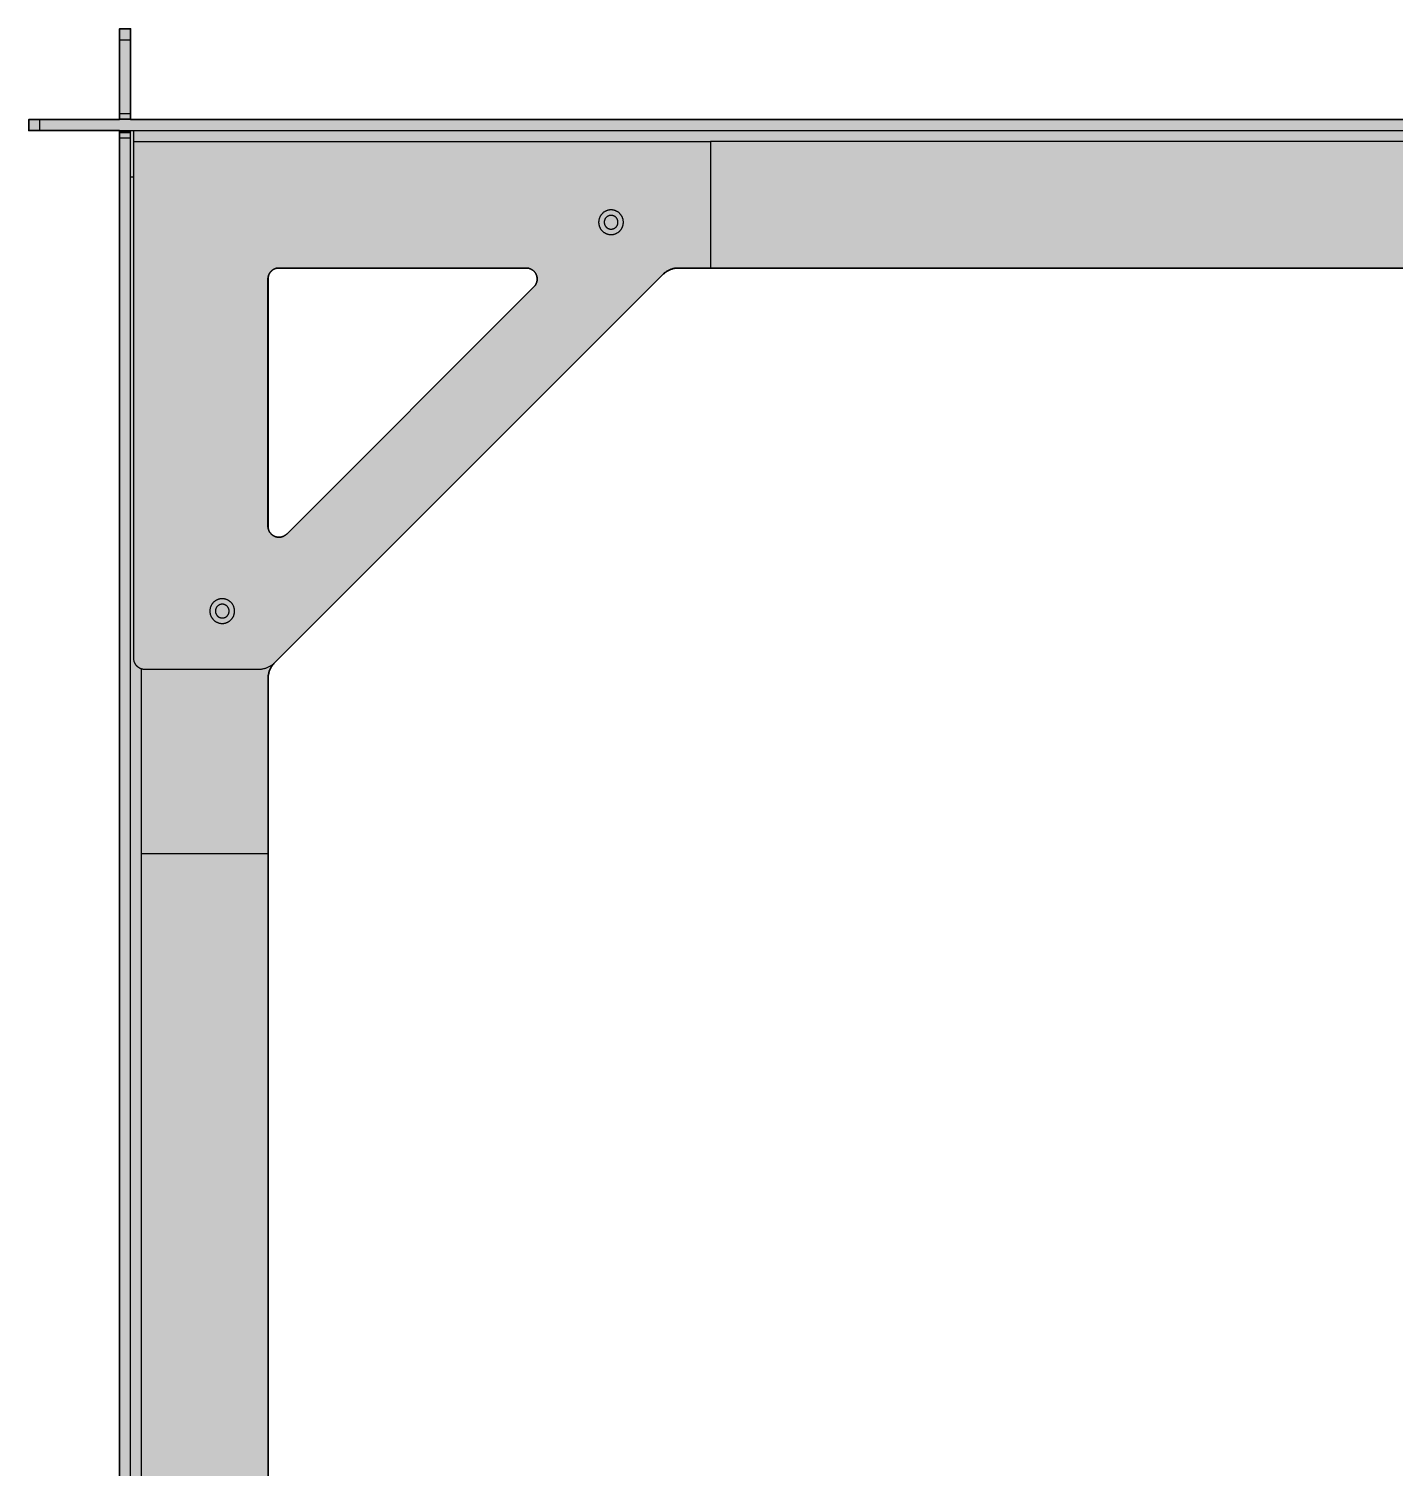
# Model space of a CAD drawing. Header units: millimetres. Extents: x 0 to 4006, y -1554 to 540.
# Drawn here: x 3012 to 3509, y 16 to 540 of the extents above; entities that cross this region are included whole.
import ezdxf

# ---------------------------------------------------------------- set-up
doc = ezdxf.new("R2010")
doc.units = ezdxf.units.MM
doc.layers.add('Blocks', color=7, linetype='Continuous')
doc.layers.add('Blocks$Fill', color=7, linetype='Continuous', true_color=0xffffff)
doc.layers.add('Blocks$Inner', color=7, linetype='Continuous', lineweight=25, true_color=0x007f00)
doc.layers.add('Blocks$Outline', color=7, linetype='Continuous', lineweight=35, true_color=0xff3f3f)

# ---------------------------------------------------------------- blocks, each defined once
blk = doc.blocks.new('Connect bed 90x200 Top')
at = {"layer": 'Blocks$Fill'}
h = blk.add_hatch(color=256, dxfattribs=at)
h.paths.add_polyline_path([(1143.24, -1055.77), (1143.24, -1059.77), (1147.24, -1059.77), (1147.24, -1055.77), (1147.24, -1028.97), (1147.24, -1026.97), (1147.24, -1026.77), (1180.24, -1026.77), (1180.24, -1022.77), (1176.24, -1022.77), (1147.24, -1022.77), (1147.24, -1022.07), (1147.24, 994.53), (1147.24, 996.53), (1147.24, 997.23), (1176.24, 997.23), (1180.24, 997.23), (1180.24, 1001.23), (1176.24, 1001.23), (1147.24, 1001.23), (1147.24, 1003.43), (1147.24, 1030.23), (1147.24, 1034.23), (1143.24, 1034.23), (1143.24, 1030.23), (1143.24, 1003.43), (1143.24, 1001.43), (1143.24, 1001.23), (876.73, 1001.23), (223.27, 1001.23), (223.27, 1001.43), (223.27, 1030.23), (223.27, 1034.23), (219.27, 1034.23), (219.27, 1030.23), (219.27, 1001.43), (219.27, 1001.23), (190.24, 1001.23), (186.24, 1001.23), (186.24, 997.23), (190.24, 997.23), (219.27, 997.23), (219.27, 996.73), (219.27, -1022.07), (219.27, -1022.27), (219.27, -1022.77), (190.24, -1022.77), (186.24, -1022.77), (186.24, -1026.77), (190.24, -1026.77), (219.27, -1026.77), (219.27, -1026.97), (219.27, -1028.97), (219.27, -1055.77), (219.27, -1059.77), (223.27, -1059.77), (223.27, -1055.77), (223.27, -1028.97), (223.27, -1026.97), (223.27, -1026.77), (876.73, -1026.77), (1143.24, -1026.77), (1143.24, -1028.97)], flags=0)
h.paths.add_polyline_path([(999.32, 947.23), (1089.24, 947.23), (1089.38, 947.23), (1089.52, 947.22), (1089.66, 947.21), (1089.8, 947.19), (1089.94, 947.17), (1090.07, 947.14), (1090.21, 947.11), (1090.34, 947.08), (1090.48, 947.04), (1090.61, 946.99), (1090.74, 946.94), (1090.87, 946.89), (1090.99, 946.83), (1091.12, 946.76), (1091.24, 946.7), (1091.36, 946.62), (1091.48, 946.55), (1091.59, 946.47), (1091.7, 946.38), (1091.81, 946.3), (1091.92, 946.2), (1092.02, 946.11), (1092.12, 946.01), (1092.21, 945.91), (1092.31, 945.8), (1092.39, 945.69), (1092.48, 945.58), (1092.56, 945.47), (1092.63, 945.35), (1092.71, 945.23), (1092.77, 945.11), (1092.84, 944.99), (1092.9, 944.86), (1092.95, 944.73), (1093, 944.6), (1093.05, 944.47), (1093.09, 944.33), (1093.12, 944.2), (1093.15, 944.06), (1093.18, 943.93), (1093.2, 943.79), (1093.22, 943.65), (1093.23, 943.51), (1093.24, 943.37), (1093.24, 943.23), (1093.24, 853.32), (1093.24, 853.18), (1093.23, 853.04), (1093.22, 852.9), (1093.2, 852.76), (1093.18, 852.63), (1093.15, 852.49), (1093.12, 852.35), (1093.09, 852.22), (1093.05, 852.09), (1093, 851.96), (1092.95, 851.83), (1092.9, 851.7), (1092.84, 851.57), (1092.78, 851.45), (1092.71, 851.33), (1092.64, 851.21), (1092.57, 851.09), (1092.49, 850.98), (1092.41, 850.87), (1092.32, 850.76), (1092.23, 850.65), (1092.13, 850.55), (1092.04, 850.45), (1091.94, 850.36), (1091.83, 850.27), (1091.72, 850.18), (1091.61, 850.1), (1091.5, 850.02), (1091.39, 849.94), (1091.27, 849.87), (1091.15, 849.8), (1091.02, 849.73), (1090.9, 849.68), (1090.77, 849.62), (1090.64, 849.57), (1090.51, 849.52), (1090.38, 849.48), (1090.25, 849.44), (1090.11, 849.41), (1089.98, 849.38), (1089.84, 849.36), (1089.7, 849.34), (1089.56, 849.33), (1089.43, 849.32), (1089.29, 849.32), (1089.15, 849.32), (1089.01, 849.32), (1088.87, 849.33), (1088.73, 849.35), (1088.6, 849.37), (1088.46, 849.39), (1088.33, 849.42), (1088.19, 849.46), (1088.06, 849.49), (1087.93, 849.54), (1087.8, 849.59), (1087.67, 849.64), (1087.54, 849.69), (1087.42, 849.76), (1087.29, 849.82), (1087.17, 849.89), (1087.06, 849.96), (1086.94, 850.04), (1086.83, 850.12), (1086.72, 850.21), (1086.62, 850.3), (1086.51, 850.39), (1086.41, 850.49), (996.5, 940.4), (996.4, 940.5), (996.31, 940.61), (996.22, 940.71), (996.13, 940.82), (996.05, 940.93), (995.97, 941.05), (995.9, 941.17), (995.83, 941.29), (995.76, 941.41), (995.7, 941.53), (995.65, 941.66), (995.59, 941.79), (995.55, 941.92), (995.5, 942.05), (995.46, 942.18), (995.43, 942.32), (995.4, 942.45), (995.38, 942.59), (995.36, 942.73), (995.34, 942.86), (995.33, 943), (995.33, 943.14), (995.32, 943.28), (995.33, 943.42), (995.34, 943.56), (995.35, 943.69), (995.37, 943.83), (995.39, 943.97), (995.42, 944.1), (995.45, 944.24), (995.49, 944.37), (995.53, 944.5), (995.58, 944.63), (995.63, 944.76), (995.68, 944.89), (995.74, 945.02), (995.81, 945.14), (995.88, 945.26), (995.95, 945.38), (996.02, 945.49), (996.1, 945.61), (996.19, 945.72), (996.28, 945.82), (996.37, 945.93), (996.46, 946.03), (996.56, 946.13), (996.66, 946.22), (996.77, 946.31), (996.88, 946.4), (996.99, 946.48), (997.1, 946.56), (997.22, 946.63), (997.34, 946.7), (997.46, 946.77), (997.58, 946.83), (997.71, 946.89), (997.84, 946.95), (997.97, 946.99), (998.1, 947.04), (998.23, 947.08), (998.36, 947.12), (998.5, 947.15), (998.63, 947.17), (998.77, 947.19), (998.91, 947.21), (999.05, 947.22), (999.19, 947.23)], flags=0)
h.paths.add_polyline_path([(273.24, 943.37), (273.25, 943.51), (273.26, 943.64), (273.28, 943.78), (273.3, 943.91), (273.32, 944.05), (273.35, 944.18), (273.39, 944.31), (273.43, 944.44), (273.47, 944.57), (273.52, 944.7), (273.57, 944.83), (273.63, 944.95), (273.69, 945.07), (273.75, 945.19), (273.82, 945.31), (273.9, 945.43), (273.97, 945.54), (274.05, 945.65), (274.14, 945.76), (274.23, 945.86), (274.32, 945.96), (274.41, 946.06), (274.51, 946.16), (274.61, 946.25), (274.72, 946.34), (274.82, 946.42), (274.93, 946.5), (275.05, 946.58), (275.16, 946.65), (275.28, 946.72), (275.4, 946.78), (275.52, 946.84), (275.65, 946.9), (275.77, 946.95), (275.9, 947), (276.03, 947.04), (276.16, 947.08), (276.29, 947.12), (276.43, 947.15), (276.56, 947.17), (276.7, 947.19), (276.83, 947.21), (276.97, 947.22), (277.1, 947.23), (277.24, 947.23), (367.16, 947.23), (367.3, 947.23), (367.43, 947.22), (367.57, 947.21), (367.71, 947.19), (367.85, 947.17), (367.98, 947.15), (368.12, 947.12), (368.25, 947.08), (368.39, 947.04), (368.52, 946.99), (368.65, 946.95), (368.77, 946.89), (368.9, 946.83), (369.02, 946.77), (369.14, 946.7), (369.26, 946.63), (369.38, 946.56), (369.49, 946.48), (369.61, 946.4), (369.71, 946.31), (369.82, 946.22), (369.92, 946.13), (370.02, 946.03), (370.11, 945.93), (370.21, 945.82), (370.29, 945.72), (370.38, 945.61), (370.46, 945.49), (370.53, 945.38), (370.61, 945.26), (370.67, 945.14), (370.74, 945.02), (370.8, 944.89), (370.85, 944.76), (370.9, 944.63), (370.95, 944.5), (370.99, 944.37), (371.03, 944.24), (371.06, 944.1), (371.09, 943.97), (371.11, 943.83), (371.13, 943.69), (371.14, 943.56), (371.15, 943.42), (371.16, 943.28), (371.16, 943.14), (371.15, 943), (371.14, 942.86), (371.13, 942.73), (371.11, 942.59), (371.08, 942.45), (371.05, 942.32), (371.02, 942.18), (370.98, 942.05), (370.94, 941.92), (370.89, 941.79), (370.84, 941.66), (370.78, 941.53), (370.72, 941.41), (370.65, 941.29), (370.58, 941.17), (370.51, 941.05), (370.43, 940.93), (370.35, 940.82), (370.26, 940.71), (370.18, 940.61), (370.08, 940.5), (369.99, 940.4), (280.07, 850.49), (279.97, 850.39), (279.87, 850.3), (279.76, 850.21), (279.65, 850.12), (279.54, 850.04), (279.42, 849.96), (279.31, 849.89), (279.19, 849.82), (279.07, 849.76), (278.94, 849.69), (278.81, 849.64), (278.69, 849.59), (278.56, 849.54), (278.42, 849.49), (278.29, 849.46), (278.16, 849.42), (278.02, 849.39), (277.89, 849.37), (277.75, 849.35), (277.61, 849.33), (277.47, 849.32), (277.33, 849.32), (277.19, 849.32), (277.06, 849.32), (276.92, 849.33), (276.78, 849.34), (276.64, 849.36), (276.51, 849.38), (276.37, 849.41), (276.24, 849.44), (276.1, 849.48), (275.97, 849.52), (275.84, 849.57), (275.71, 849.62), (275.58, 849.68), (275.46, 849.73), (275.34, 849.8), (275.21, 849.87), (275.1, 849.94), (274.98, 850.02), (274.87, 850.1), (274.76, 850.18), (274.65, 850.27), (274.55, 850.36), (274.45, 850.45), (274.35, 850.55), (274.25, 850.65), (274.16, 850.76), (274.08, 850.87), (273.99, 850.98), (273.92, 851.09), (273.84, 851.21), (273.77, 851.33), (273.7, 851.45), (273.64, 851.57), (273.58, 851.7), (273.53, 851.83), (273.48, 851.96), (273.43, 852.09), (273.39, 852.22), (273.36, 852.35), (273.33, 852.49), (273.3, 852.63), (273.28, 852.76), (273.26, 852.9), (273.25, 853.04), (273.24, 853.18), (273.24, 853.32), (273.24, 943.23)], flags=0)
h.paths.add_polyline_path([(367.16, -972.77), (277.24, -972.77), (277.1, -972.77), (276.97, -972.76), (276.83, -972.75), (276.7, -972.73), (276.56, -972.71), (276.43, -972.68), (276.29, -972.65), (276.16, -972.62), (276.03, -972.58), (275.9, -972.54), (275.77, -972.49), (275.65, -972.44), (275.52, -972.38), (275.4, -972.32), (275.28, -972.25), (275.16, -972.19), (275.05, -972.11), (274.93, -972.04), (274.82, -971.95), (274.72, -971.87), (274.61, -971.78), (274.51, -971.69), (274.41, -971.6), (274.32, -971.5), (274.23, -971.4), (274.14, -971.29), (274.05, -971.18), (273.97, -971.07), (273.9, -970.96), (273.82, -970.85), (273.75, -970.73), (273.69, -970.61), (273.63, -970.49), (273.57, -970.36), (273.52, -970.24), (273.47, -970.11), (273.43, -969.98), (273.39, -969.85), (273.35, -969.71), (273.32, -969.58), (273.3, -969.45), (273.28, -969.31), (273.26, -969.18), (273.25, -969.04), (273.24, -968.9), (273.24, -968.77), (273.24, -878.85), (273.24, -878.71), (273.25, -878.57), (273.26, -878.44), (273.28, -878.3), (273.3, -878.16), (273.33, -878.03), (273.36, -877.89), (273.39, -877.76), (273.43, -877.62), (273.48, -877.49), (273.53, -877.36), (273.58, -877.24), (273.64, -877.11), (273.7, -876.99), (273.77, -876.86), (273.84, -876.75), (273.92, -876.63), (273.99, -876.51), (274.08, -876.4), (274.16, -876.3), (274.25, -876.19), (274.35, -876.09), (274.45, -875.99), (274.55, -875.89), (274.65, -875.8), (274.76, -875.72), (274.87, -875.63), (274.98, -875.55), (275.1, -875.47), (275.21, -875.4), (275.34, -875.33), (275.46, -875.27), (275.58, -875.21), (275.71, -875.16), (275.84, -875.1), (275.97, -875.06), (276.1, -875.02), (276.24, -874.98), (276.37, -874.95), (276.51, -874.92), (276.64, -874.9), (276.78, -874.88), (276.92, -874.86), (277.06, -874.86), (277.19, -874.85), (277.33, -874.85), (277.47, -874.86), (277.61, -874.87), (277.75, -874.88), (277.89, -874.9), (278.02, -874.93), (278.16, -874.96), (278.29, -874.99), (278.42, -875.03), (278.56, -875.07), (278.69, -875.12), (278.81, -875.17), (278.94, -875.23), (279.07, -875.29), (279.19, -875.36), (279.31, -875.43), (279.42, -875.5), (279.54, -875.58), (279.65, -875.66), (279.76, -875.74), (279.87, -875.83), (279.97, -875.93), (280.07, -876.02), (369.99, -965.94), (370.08, -966.04), (370.18, -966.14), (370.26, -966.25), (370.35, -966.36), (370.43, -966.47), (370.51, -966.58), (370.58, -966.7), (370.65, -966.82), (370.72, -966.94), (370.78, -967.07), (370.84, -967.19), (370.89, -967.32), (370.94, -967.45), (370.98, -967.58), (371.02, -967.72), (371.05, -967.85), (371.08, -967.99), (371.11, -968.12), (371.13, -968.26), (371.14, -968.4), (371.15, -968.54), (371.16, -968.68), (371.16, -968.81), (371.15, -968.95), (371.14, -969.09), (371.13, -969.23), (371.11, -969.37), (371.09, -969.5), (371.06, -969.64), (371.03, -969.77), (370.99, -969.91), (370.95, -970.04), (370.9, -970.17), (370.85, -970.3), (370.8, -970.43), (370.74, -970.55), (370.67, -970.67), (370.61, -970.79), (370.53, -970.91), (370.46, -971.03), (370.38, -971.14), (370.29, -971.25), (370.21, -971.36), (370.11, -971.46), (370.02, -971.56), (369.92, -971.66), (369.82, -971.75), (369.71, -971.85), (369.61, -971.93), (369.49, -972.01), (369.38, -972.09), (369.26, -972.17), (369.14, -972.24), (369.02, -972.31), (368.9, -972.37), (368.77, -972.43), (368.65, -972.48), (368.52, -972.53), (368.39, -972.57), (368.25, -972.61), (368.12, -972.65), (367.98, -972.68), (367.85, -972.71), (367.71, -972.73), (367.57, -972.75), (367.43, -972.76), (367.3, -972.77)], flags=0)
h.paths.add_polyline_path([(1090.9, -829.11), (949.39, -970.61), (949.19, -970.8), (948.98, -970.97), (948.76, -971.14), (948.54, -971.3), (948.32, -971.46), (948.08, -971.6), (947.85, -971.74), (947.61, -971.87), (947.36, -971.99), (947.11, -972.11), (946.86, -972.21), (946.61, -972.31), (946.35, -972.39), (946.09, -972.47), (945.82, -972.54), (945.56, -972.6), (945.29, -972.65), (945.02, -972.69), (944.75, -972.73), (944.47, -972.75), (944.2, -972.76), (943.93, -972.77), (932.24, -972.77), (876.73, -972.77), (434.24, -972.77), (422.28, -972.76), (422.01, -972.75), (421.74, -972.73), (421.47, -972.69), (421.2, -972.65), (420.93, -972.6), (420.66, -972.54), (420.4, -972.47), (420.13, -972.39), (419.88, -972.31), (419.62, -972.21), (419.37, -972.11), (419.12, -971.99), (418.87, -971.87), (418.63, -971.74), (418.4, -971.6), (418.17, -971.46), (417.94, -971.3), (417.72, -971.14), (417.51, -970.97), (417.3, -970.8), (417.09, -970.61), (416.9, -970.42), (275.61, -829.14), (275.06, -828.5), (274.9, -828.29), (274.73, -828.07), (274.58, -827.84), (274.43, -827.61), (274.3, -827.37), (274.17, -827.13), (274.04, -826.89), (273.93, -826.64), (273.83, -826.39), (273.73, -826.13), (273.64, -825.87), (273.57, -825.61), (273.5, -825.35), (273.44, -825.08), (273.39, -824.81), (273.34, -824.54), (273.31, -824.27), (273.29, -824), (273.27, -823.73), (273.27, -823.45), (273.27, -759.77), (273.27, 734.23), (273.27, 798.19), (273.29, 798.46), (273.31, 798.74), (273.34, 799.01), (273.39, 799.28), (273.44, 799.55), (273.5, 799.81), (273.57, 800.08), (273.64, 800.34), (273.73, 800.6), (273.83, 800.85), (273.93, 801.11), (274.04, 801.35), (274.17, 801.6), (274.3, 801.84), (274.43, 802.08), (274.58, 802.31), (274.73, 802.53), (274.9, 802.75), (275.06, 802.97), (275.24, 803.18), (275.61, 803.6), (417.09, 945.08), (417.3, 945.26), (417.51, 945.44), (417.72, 945.61), (417.94, 945.77), (418.17, 945.92), (418.4, 946.07), (418.63, 946.21), (418.87, 946.34), (419.12, 946.46), (419.37, 946.57), (419.62, 946.67), (419.88, 946.77), (420.13, 946.86), (420.4, 946.94), (420.66, 947), (420.93, 947.06), (421.2, 947.12), (421.47, 947.16), (421.74, 947.19), (422.01, 947.21), (422.28, 947.23), (422.55, 947.23), (434.24, 947.23), (876.73, 947.23), (932.24, 947.23), (944.2, 947.23), (944.47, 947.21), (944.75, 947.19), (945.02, 947.16), (945.29, 947.12), (945.56, 947.06), (945.82, 947), (946.09, 946.94), (946.35, 946.86), (946.61, 946.77), (946.86, 946.67), (947.11, 946.57), (947.36, 946.46), (947.61, 946.34), (947.85, 946.21), (948.08, 946.07), (948.32, 945.92), (948.54, 945.77), (948.76, 945.61), (948.98, 945.44), (949.19, 945.26), (949.39, 945.08), (949.58, 944.89), (1091.09, 803.38), (1091.27, 803.18), (1091.45, 802.97), (1091.62, 802.75), (1091.78, 802.53), (1091.93, 802.31), (1092.08, 802.08), (1092.21, 801.84), (1092.34, 801.6), (1092.47, 801.35), (1092.58, 801.11), (1092.68, 800.85), (1092.78, 800.6), (1092.87, 800.34), (1092.94, 800.08), (1093.01, 799.81), (1093.07, 799.55), (1093.12, 799.28), (1093.17, 799.01), (1093.2, 798.74), (1093.22, 798.46), (1093.24, 798.19), (1093.24, 797.92), (1093.24, -823.73), (1093.22, -824), (1093.2, -824.27), (1093.17, -824.54), (1093.12, -824.81), (1093.07, -825.08), (1093.01, -825.35), (1092.94, -825.61), (1092.87, -825.87), (1092.78, -826.13), (1092.68, -826.39), (1092.58, -826.64), (1092.47, -826.89), (1092.34, -827.13), (1092.21, -827.37), (1092.08, -827.61), (1091.93, -827.84), (1091.78, -828.07), (1091.62, -828.29), (1091.45, -828.5), (1091.27, -828.71), (1091.09, -828.91)], flags=0)
h.paths.add_polyline_path([(1093.24, -968.91), (1093.23, -969.05), (1093.22, -969.19), (1093.2, -969.32), (1093.18, -969.46), (1093.15, -969.6), (1093.12, -969.74), (1093.09, -969.87), (1093.05, -970), (1093, -970.14), (1092.95, -970.27), (1092.9, -970.39), (1092.84, -970.52), (1092.77, -970.65), (1092.71, -970.77), (1092.63, -970.89), (1092.56, -971), (1092.48, -971.12), (1092.39, -971.23), (1092.31, -971.34), (1092.21, -971.44), (1092.12, -971.55), (1092.02, -971.65), (1091.92, -971.74), (1091.81, -971.83), (1091.7, -971.92), (1091.59, -972), (1091.48, -972.08), (1091.36, -972.16), (1091.24, -972.23), (1091.12, -972.3), (1090.99, -972.36), (1090.87, -972.42), (1090.74, -972.48), (1090.61, -972.53), (1090.48, -972.57), (1090.34, -972.61), (1090.21, -972.65), (1090.07, -972.68), (1089.94, -972.71), (1089.8, -972.73), (1089.66, -972.75), (1089.52, -972.76), (1089.38, -972.77), (1089.24, -972.77), (999.32, -972.77), (999.19, -972.77), (999.05, -972.76), (998.91, -972.75), (998.77, -972.73), (998.63, -972.71), (998.5, -972.68), (998.36, -972.65), (998.23, -972.61), (998.1, -972.57), (997.97, -972.53), (997.84, -972.48), (997.71, -972.43), (997.58, -972.37), (997.46, -972.31), (997.34, -972.24), (997.22, -972.17), (997.1, -972.09), (996.99, -972.01), (996.88, -971.93), (996.77, -971.85), (996.66, -971.75), (996.56, -971.66), (996.46, -971.56), (996.37, -971.46), (996.28, -971.36), (996.19, -971.25), (996.1, -971.14), (996.02, -971.03), (995.95, -970.91), (995.88, -970.79), (995.81, -970.67), (995.74, -970.55), (995.68, -970.43), (995.63, -970.3), (995.58, -970.17), (995.53, -970.04), (995.49, -969.91), (995.45, -969.77), (995.42, -969.64), (995.39, -969.5), (995.37, -969.37), (995.35, -969.23), (995.34, -969.09), (995.33, -968.95), (995.32, -968.81), (995.33, -968.68), (995.33, -968.54), (995.34, -968.4), (995.36, -968.26), (995.38, -968.12), (995.4, -967.99), (995.43, -967.85), (995.46, -967.72), (995.5, -967.58), (995.55, -967.45), (995.59, -967.32), (995.65, -967.19), (995.7, -967.07), (995.76, -966.94), (995.83, -966.82), (995.9, -966.7), (995.97, -966.58), (996.05, -966.47), (996.13, -966.36), (996.22, -966.25), (996.31, -966.14), (996.4, -966.04), (996.5, -965.94), (1086.41, -876.02), (1086.51, -875.93), (1086.62, -875.83), (1086.72, -875.74), (1086.83, -875.66), (1086.94, -875.58), (1087.06, -875.5), (1087.17, -875.43), (1087.29, -875.36), (1087.42, -875.29), (1087.54, -875.23), (1087.67, -875.17), (1087.8, -875.12), (1087.93, -875.07), (1088.06, -875.03), (1088.19, -874.99), (1088.33, -874.96), (1088.46, -874.93), (1088.6, -874.9), (1088.73, -874.88), (1088.87, -874.87), (1089.01, -874.86), (1089.15, -874.85), (1089.29, -874.85), (1089.43, -874.86), (1089.56, -874.86), (1089.7, -874.88), (1089.84, -874.9), (1089.98, -874.92), (1090.11, -874.95), (1090.25, -874.98), (1090.38, -875.02), (1090.51, -875.06), (1090.64, -875.1), (1090.77, -875.16), (1090.9, -875.21), (1091.02, -875.27), (1091.15, -875.33), (1091.27, -875.4), (1091.39, -875.47), (1091.5, -875.55), (1091.61, -875.63), (1091.72, -875.72), (1091.83, -875.8), (1091.94, -875.89), (1092.04, -875.99), (1092.13, -876.09), (1092.23, -876.19), (1092.32, -876.3), (1092.41, -876.4), (1092.49, -876.51), (1092.57, -876.63), (1092.64, -876.75), (1092.71, -876.86), (1092.78, -876.99), (1092.84, -877.11), (1092.9, -877.24), (1092.95, -877.36), (1093, -877.49), (1093.05, -877.62), (1093.09, -877.76), (1093.12, -877.89), (1093.15, -878.03), (1093.18, -878.16), (1093.2, -878.3), (1093.22, -878.44), (1093.23, -878.57), (1093.24, -878.71), (1093.24, -878.85), (1093.24, -968.77)], flags=0)
at = {"layer": 'Blocks$Inner'}
for p, q in [((219.27, 1003.43), (223.27, 1003.43)), ((223.27, 1001.23), (223.27, 1001.43)), ((224.44, 993.23), (224.44, 997.23)), ((224.44, 980.23), (223.27, 980.23)), ((227.27, -826.94), (227.27, 801.41))]:
    blk.add_line(p, q, dxfattribs=at)
for points in [[(223.27, 1030.23), (223.27, 1034.23), (219.27, 1034.23), (219.27, 1030.23)], [(422.55, 947.23), (422.28, 947.23), (422.01, 947.21), (421.74, 947.19), (421.47, 947.16), (421.2, 947.12), (420.93, 947.06), (420.66, 947), (420.4, 946.94), (420.13, 946.86), (419.88, 946.77), (419.62, 946.67), (419.37, 946.57), (419.12, 946.46), (418.87, 946.34), (418.63, 946.21), (418.4, 946.07), (418.17, 945.92), (417.94, 945.77), (417.72, 945.61), (417.51, 945.44), (417.3, 945.26), (417.09, 945.08), (416.9, 944.89), (275.58, 803.58), (275.39, 803.39), (275.19, 803.2), (274.98, 803.03), (274.76, 802.86), (274.54, 802.7), (274.32, 802.54), (274.08, 802.4), (273.85, 802.26), (273.61, 802.13), (273.36, 802.01), (273.11, 801.89), (272.86, 801.79), (272.61, 801.69), (272.35, 801.61), (272.09, 801.53), (271.82, 801.46), (271.56, 801.4), (271.29, 801.35), (271.02, 801.31), (270.75, 801.27), (270.47, 801.25), (270.2, 801.24), (269.93, 801.23), (228.44, 801.23), (228.3, 801.23), (228.17, 801.24), (228.03, 801.25), (227.9, 801.27), (227.76, 801.29), (227.63, 801.32), (227.49, 801.35), (227.36, 801.38), (227.23, 801.42), (227.1, 801.46), (226.97, 801.51), (226.85, 801.56), (226.72, 801.62), (226.6, 801.68), (226.48, 801.75), (226.36, 801.81), (226.25, 801.89), (226.13, 801.96), (226.02, 802.04), (225.92, 802.13), (225.81, 802.22), (225.71, 802.31), (225.61, 802.4), (225.52, 802.5), (225.43, 802.6), (225.34, 802.71), (225.25, 802.82), (225.17, 802.93), (225.1, 803.04), (225.02, 803.15), (224.95, 803.27), (224.89, 803.39), (224.83, 803.51), (224.77, 803.64), (224.72, 803.76), (224.67, 803.89), (224.63, 804.02), (224.59, 804.15), (224.55, 804.29), (224.52, 804.42), (224.5, 804.55), (224.48, 804.69), (224.46, 804.82), (224.45, 804.96), (224.44, 805.1), (224.44, 805.23), (224.44, 993.23), (434.24, 993.23), (434.24, 947.23)], [(402.52, 964.03), (402.51, 964.19), (402.49, 964.34), (402.47, 964.5), (402.45, 964.65), (402.42, 964.8), (402.39, 964.95), (402.35, 965.1), (402.3, 965.25), (402.25, 965.4), (402.2, 965.54), (402.14, 965.69), (402.07, 965.83), (402, 965.97), (401.93, 966.1), (401.85, 966.24), (401.76, 966.37), (401.68, 966.5), (401.58, 966.62), (401.49, 966.74), (401.39, 966.86), (401.28, 966.98), (401.17, 967.09), (401.06, 967.19), (400.94, 967.3), (400.82, 967.4), (400.7, 967.49), (400.57, 967.58), (400.44, 967.67), (400.31, 967.75), (400.18, 967.82), (400.04, 967.9), (399.9, 967.96), (399.76, 968.03), (399.61, 968.08), (399.47, 968.14), (399.32, 968.18), (399.17, 968.23), (399.02, 968.26), (398.87, 968.3), (398.71, 968.32), (398.56, 968.34), (398.41, 968.36), (398.25, 968.37), (398.1, 968.38), (397.94, 968.38), (397.78, 968.37), (397.63, 968.36), (397.48, 968.34), (397.32, 968.32), (397.17, 968.3), (397.02, 968.26), (396.87, 968.23), (396.72, 968.18), (396.57, 968.14), (396.42, 968.08), (396.28, 968.03), (396.14, 967.96), (396, 967.9), (395.86, 967.82), (395.72, 967.75), (395.59, 967.67), (395.46, 967.58), (395.34, 967.49), (395.21, 967.4), (395.09, 967.3), (394.98, 967.19), (394.86, 967.09), (394.75, 966.98), (394.65, 966.86), (394.55, 966.74), (394.45, 966.62), (394.36, 966.5), (394.27, 966.37), (394.19, 966.24), (394.11, 966.1), (394.03, 965.97), (393.96, 965.83), (393.9, 965.69), (393.84, 965.54), (393.78, 965.4), (393.73, 965.25), (393.69, 965.1), (393.65, 964.95), (393.61, 964.8), (393.58, 964.65), (393.56, 964.5), (393.54, 964.34), (393.53, 964.19), (393.52, 964.03), (393.52, 963.88), (393.52, 963.72), (393.53, 963.57), (393.54, 963.41), (393.56, 963.26), (393.58, 963.1), (393.61, 962.95), (393.65, 962.8), (393.69, 962.65), (393.73, 962.5), (393.78, 962.35), (393.84, 962.21), (393.9, 962.07), (393.96, 961.92), (394.03, 961.79), (394.11, 961.65), (394.19, 961.52), (394.27, 961.38), (394.36, 961.26), (394.45, 961.13), (394.55, 961.01), (394.65, 960.89), (394.75, 960.78), (394.86, 960.67), (394.98, 960.56), (395.09, 960.46), (395.21, 960.36), (395.34, 960.26), (395.46, 960.17), (395.59, 960.09), (395.72, 960.01), (395.86, 959.93), (396, 959.86), (396.14, 959.79), (396.28, 959.73), (396.42, 959.67), (396.57, 959.62), (396.72, 959.57), (396.87, 959.53), (397.02, 959.49), (397.17, 959.46), (397.32, 959.43), (397.48, 959.41), (397.63, 959.39), (397.78, 959.38), (397.94, 959.38), (398.1, 959.38), (398.25, 959.38), (398.41, 959.39), (398.56, 959.41), (398.71, 959.43), (398.87, 959.46), (399.02, 959.49), (399.17, 959.53), (399.32, 959.57), (399.47, 959.62), (399.61, 959.67), (399.76, 959.73), (399.9, 959.79), (400.04, 959.86), (400.18, 959.93), (400.31, 960.01), (400.44, 960.09), (400.57, 960.17), (400.7, 960.26), (400.82, 960.36), (400.94, 960.46), (401.06, 960.56), (401.17, 960.67), (401.28, 960.78), (401.39, 960.89), (401.49, 961.01), (401.58, 961.13), (401.68, 961.26), (401.76, 961.38), (401.85, 961.52), (401.93, 961.65), (402, 961.79), (402.07, 961.92), (402.14, 962.07), (402.2, 962.21), (402.25, 962.35), (402.3, 962.5), (402.35, 962.65), (402.39, 962.8), (402.42, 962.95), (402.45, 963.1), (402.47, 963.26), (402.49, 963.41), (402.51, 963.57), (402.52, 963.72), (402.52, 963.88)], [(397.96, 966.38), (397.87, 966.37), (397.79, 966.36), (397.7, 966.35), (397.62, 966.34), (397.53, 966.32), (397.45, 966.3), (397.36, 966.28), (397.28, 966.26), (397.2, 966.23), (397.12, 966.2), (397.04, 966.17), (396.96, 966.13), (396.88, 966.09), (396.81, 966.05), (396.73, 966.01), (396.66, 965.96), (396.59, 965.91), (396.52, 965.86), (396.45, 965.8), (396.39, 965.75), (396.32, 965.69), (396.26, 965.63), (396.2, 965.57), (396.15, 965.5), (396.09, 965.44), (396.04, 965.37), (395.99, 965.3), (395.94, 965.23), (395.9, 965.15), (395.85, 965.08), (395.81, 965), (395.78, 964.92), (395.74, 964.84), (395.71, 964.76), (395.68, 964.68), (395.65, 964.6), (395.63, 964.52), (395.61, 964.43), (395.59, 964.35), (395.58, 964.26), (395.56, 964.18), (395.56, 964.09), (395.55, 964.01), (395.55, 963.92), (395.55, 963.83), (395.55, 963.75), (395.56, 963.66), (395.56, 963.58), (395.58, 963.49), (395.59, 963.41), (395.61, 963.32), (395.63, 963.24), (395.65, 963.15), (395.68, 963.07), (395.71, 962.99), (395.74, 962.91), (395.78, 962.83), (395.81, 962.75), (395.85, 962.68), (395.9, 962.6), (395.94, 962.53), (395.99, 962.46), (396.04, 962.39), (396.09, 962.32), (396.15, 962.25), (396.2, 962.19), (396.26, 962.12), (396.32, 962.06), (396.39, 962.01), (396.45, 961.95), (396.52, 961.9), (396.59, 961.84), (396.66, 961.8), (396.73, 961.75), (396.81, 961.7), (396.88, 961.66), (396.96, 961.62), (397.04, 961.59), (397.12, 961.55), (397.2, 961.52), (397.28, 961.5), (397.36, 961.47), (397.45, 961.45), (397.53, 961.43), (397.62, 961.41), (397.7, 961.4), (397.79, 961.39), (397.87, 961.38), (397.96, 961.38), (398.05, 961.38), (398.13, 961.38), (398.22, 961.38), (398.3, 961.39), (398.39, 961.4), (398.48, 961.41), (398.56, 961.43), (398.64, 961.45), (398.73, 961.47), (398.81, 961.5), (398.89, 961.52), (398.97, 961.55), (399.05, 961.59), (399.13, 961.62), (399.21, 961.66), (399.28, 961.7), (399.36, 961.75), (399.43, 961.8), (399.5, 961.84), (399.57, 961.9), (399.64, 961.95), (399.7, 962.01), (399.77, 962.06), (399.83, 962.12), (399.89, 962.19), (399.95, 962.25), (400, 962.32), (400.05, 962.39), (400.1, 962.46), (400.15, 962.53), (400.2, 962.6), (400.24, 962.68), (400.28, 962.75), (400.32, 962.83), (400.35, 962.91), (400.38, 962.99), (400.41, 963.07), (400.44, 963.15), (400.46, 963.24), (400.48, 963.32), (400.5, 963.41), (400.52, 963.49), (400.53, 963.58), (400.54, 963.66), (400.54, 963.75), (400.55, 963.83), (400.55, 963.92), (400.54, 964.01), (400.54, 964.09), (400.53, 964.18), (400.52, 964.26), (400.5, 964.35), (400.48, 964.43), (400.46, 964.52), (400.44, 964.6), (400.41, 964.68), (400.38, 964.76), (400.35, 964.84), (400.32, 964.92), (400.28, 965), (400.24, 965.08), (400.2, 965.15), (400.15, 965.23), (400.1, 965.3), (400.05, 965.37), (400, 965.44), (399.95, 965.5), (399.89, 965.57), (399.83, 965.63), (399.77, 965.69), (399.7, 965.75), (399.64, 965.8), (399.57, 965.86), (399.5, 965.91), (399.43, 965.96), (399.36, 966.01), (399.28, 966.05), (399.21, 966.09), (399.13, 966.13), (399.05, 966.17), (398.97, 966.2), (398.89, 966.23), (398.81, 966.26), (398.73, 966.28), (398.64, 966.3), (398.56, 966.32), (398.48, 966.34), (398.39, 966.35), (398.3, 966.36), (398.22, 966.37), (398.13, 966.38), (398.05, 966.38)], [(273.24, 943.37), (273.24, 943.23), (273.24, 853.32), (273.24, 853.18), (273.25, 853.04), (273.26, 852.9), (273.28, 852.76), (273.3, 852.63), (273.33, 852.49), (273.36, 852.35), (273.39, 852.22), (273.43, 852.09), (273.48, 851.96), (273.53, 851.83), (273.58, 851.7), (273.64, 851.57), (273.7, 851.45), (273.77, 851.33), (273.84, 851.21), (273.92, 851.09), (273.99, 850.98), (274.08, 850.87), (274.16, 850.76), (274.25, 850.65), (274.35, 850.55), (274.45, 850.45), (274.55, 850.36), (274.65, 850.27), (274.76, 850.18), (274.87, 850.1), (274.98, 850.02), (275.1, 849.94), (275.21, 849.87), (275.34, 849.8), (275.46, 849.73), (275.58, 849.68), (275.71, 849.62), (275.84, 849.57), (275.97, 849.52), (276.1, 849.48), (276.24, 849.44), (276.37, 849.41), (276.51, 849.38), (276.64, 849.36), (276.78, 849.34), (276.92, 849.33), (277.06, 849.32), (277.19, 849.32), (277.33, 849.32), (277.47, 849.32), (277.61, 849.33), (277.75, 849.35), (277.89, 849.37), (278.02, 849.39), (278.16, 849.42), (278.29, 849.46), (278.42, 849.49), (278.56, 849.54), (278.69, 849.59), (278.81, 849.64), (278.94, 849.69), (279.07, 849.76), (279.19, 849.82), (279.31, 849.89), (279.42, 849.96), (279.54, 850.04), (279.65, 850.12), (279.76, 850.21), (279.87, 850.3), (279.97, 850.39), (280.07, 850.49), (369.99, 940.4), (370.08, 940.5), (370.18, 940.61), (370.26, 940.71), (370.35, 940.82), (370.43, 940.93), (370.51, 941.05), (370.58, 941.17), (370.65, 941.29), (370.72, 941.41), (370.78, 941.53), (370.84, 941.66), (370.89, 941.79), (370.94, 941.92), (370.98, 942.05), (371.02, 942.18), (371.05, 942.32), (371.08, 942.45), (371.11, 942.59), (371.13, 942.73), (371.14, 942.86), (371.15, 943), (371.16, 943.14), (371.16, 943.28), (371.15, 943.42), (371.14, 943.56), (371.13, 943.69), (371.11, 943.83), (371.09, 943.97), (371.06, 944.1), (371.03, 944.24), (370.99, 944.37), (370.95, 944.5), (370.9, 944.63), (370.85, 944.76), (370.8, 944.89), (370.74, 945.02), (370.67, 945.14), (370.61, 945.26), (370.53, 945.38), (370.46, 945.49), (370.38, 945.61), (370.29, 945.72), (370.21, 945.82), (370.11, 945.93), (370.02, 946.03), (369.92, 946.13), (369.82, 946.22), (369.71, 946.31), (369.61, 946.4), (369.49, 946.48), (369.38, 946.56), (369.26, 946.63), (369.14, 946.7), (369.02, 946.77), (368.9, 946.83), (368.77, 946.89), (368.65, 946.95), (368.52, 946.99), (368.39, 947.04), (368.25, 947.08), (368.12, 947.12), (367.98, 947.15), (367.85, 947.17), (367.71, 947.19), (367.57, 947.21), (367.43, 947.22), (367.3, 947.23), (367.16, 947.23), (277.24, 947.23), (277.1, 947.23), (276.97, 947.22), (276.83, 947.21), (276.7, 947.19), (276.56, 947.17), (276.43, 947.15), (276.29, 947.12), (276.16, 947.08), (276.03, 947.04), (275.9, 947), (275.77, 946.95), (275.65, 946.9), (275.52, 946.84), (275.4, 946.78), (275.28, 946.72), (275.16, 946.65), (275.05, 946.58), (274.93, 946.5), (274.82, 946.42), (274.72, 946.34), (274.61, 946.25), (274.51, 946.16), (274.41, 946.06), (274.32, 945.96), (274.23, 945.86), (274.14, 945.76), (274.05, 945.65), (273.97, 945.54), (273.9, 945.43), (273.82, 945.31), (273.75, 945.19), (273.69, 945.07), (273.63, 944.95), (273.57, 944.83), (273.52, 944.7), (273.47, 944.57), (273.43, 944.44), (273.39, 944.31), (273.35, 944.18), (273.32, 944.05), (273.3, 943.91), (273.28, 943.78), (273.26, 943.64), (273.25, 943.51)], [(261.09, 822.61), (261.09, 822.77), (261.07, 822.92), (261.05, 823.07), (261.03, 823.23), (261, 823.38), (260.97, 823.53), (260.93, 823.68), (260.88, 823.83), (260.83, 823.98), (260.78, 824.12), (260.72, 824.27), (260.65, 824.41), (260.58, 824.55), (260.51, 824.68), (260.43, 824.82), (260.34, 824.95), (260.26, 825.08), (260.16, 825.2), (260.07, 825.32), (259.96, 825.44), (259.86, 825.55), (259.75, 825.66), (259.64, 825.77), (259.52, 825.87), (259.4, 825.97), (259.28, 826.07), (259.15, 826.16), (259.02, 826.24), (258.89, 826.33), (258.76, 826.4), (258.62, 826.48), (258.48, 826.54), (258.34, 826.61), (258.19, 826.66), (258.05, 826.72), (257.9, 826.76), (257.75, 826.81), (257.6, 826.84), (257.45, 826.87), (257.29, 826.9), (257.14, 826.92), (256.98, 826.94), (256.83, 826.95), (256.67, 826.95), (256.52, 826.95), (256.36, 826.95), (256.21, 826.94), (256.05, 826.92), (255.9, 826.9), (255.75, 826.87), (255.6, 826.84), (255.44, 826.81), (255.29, 826.76), (255.15, 826.72), (255, 826.66), (254.86, 826.61), (254.71, 826.54), (254.57, 826.48), (254.44, 826.4), (254.3, 826.33), (254.17, 826.24), (254.04, 826.16), (253.91, 826.07), (253.79, 825.97), (253.67, 825.87), (253.55, 825.77), (253.44, 825.66), (253.33, 825.55), (253.23, 825.44), (253.13, 825.32), (253.03, 825.2), (252.94, 825.08), (252.85, 824.95), (252.77, 824.82), (252.69, 824.68), (252.61, 824.55), (252.54, 824.41), (252.48, 824.27), (252.42, 824.12), (252.36, 823.98), (252.31, 823.83), (252.27, 823.68), (252.23, 823.53), (252.19, 823.38), (252.16, 823.23), (252.14, 823.07), (252.12, 822.92), (252.11, 822.77), (252.1, 822.61), (252.1, 822.46), (252.1, 822.3), (252.11, 822.15), (252.12, 821.99), (252.14, 821.84), (252.16, 821.68), (252.19, 821.53), (252.23, 821.38), (252.27, 821.23), (252.31, 821.08), (252.36, 820.93), (252.42, 820.79), (252.48, 820.64), (252.54, 820.5), (252.61, 820.36), (252.69, 820.23), (252.77, 820.09), (252.85, 819.96), (252.94, 819.84), (253.03, 819.71), (253.13, 819.59), (253.23, 819.47), (253.33, 819.36), (253.44, 819.25), (253.55, 819.14), (253.67, 819.04), (253.79, 818.94), (253.91, 818.84), (254.04, 818.75), (254.17, 818.67), (254.3, 818.58), (254.44, 818.51), (254.57, 818.44), (254.71, 818.37), (254.86, 818.31), (255, 818.25), (255.15, 818.2), (255.29, 818.15), (255.44, 818.11), (255.6, 818.07), (255.75, 818.04), (255.9, 818.01), (256.05, 817.99), (256.21, 817.97), (256.36, 817.96), (256.52, 817.96), (256.67, 817.96), (256.83, 817.96), (256.98, 817.97), (257.14, 817.99), (257.29, 818.01), (257.45, 818.04), (257.6, 818.07), (257.75, 818.11), (257.9, 818.15), (258.05, 818.2), (258.19, 818.25), (258.34, 818.31), (258.48, 818.37), (258.62, 818.44), (258.76, 818.51), (258.89, 818.58), (259.02, 818.67), (259.15, 818.75), (259.28, 818.84), (259.4, 818.94), (259.52, 819.04), (259.64, 819.14), (259.75, 819.25), (259.86, 819.36), (259.96, 819.47), (260.07, 819.59), (260.16, 819.71), (260.26, 819.84), (260.34, 819.96), (260.43, 820.09), (260.51, 820.23), (260.58, 820.36), (260.65, 820.5), (260.72, 820.64), (260.78, 820.79), (260.83, 820.93), (260.88, 821.08), (260.93, 821.23), (260.97, 821.38), (261, 821.53), (261.03, 821.68), (261.05, 821.84), (261.07, 821.99), (261.09, 822.15), (261.09, 822.3), (261.1, 822.46)], [(256.54, 824.95), (256.45, 824.95), (256.37, 824.94), (256.28, 824.93), (256.2, 824.92), (256.11, 824.9), (256.03, 824.88), (255.94, 824.86), (255.86, 824.84), (255.78, 824.81), (255.7, 824.78), (255.62, 824.74), (255.54, 824.71), (255.46, 824.67), (255.39, 824.63), (255.31, 824.58), (255.24, 824.54), (255.17, 824.49), (255.1, 824.44), (255.03, 824.38), (254.97, 824.33), (254.9, 824.27), (254.84, 824.21), (254.78, 824.15), (254.73, 824.08), (254.67, 824.01), (254.62, 823.95), (254.57, 823.88), (254.52, 823.8), (254.47, 823.73), (254.43, 823.66), (254.39, 823.58), (254.35, 823.5), (254.32, 823.42), (254.29, 823.34), (254.26, 823.26), (254.23, 823.18), (254.21, 823.1), (254.19, 823.01), (254.17, 822.93), (254.15, 822.84), (254.14, 822.76), (254.13, 822.67), (254.13, 822.58), (254.13, 822.5), (254.13, 822.41), (254.13, 822.33), (254.13, 822.24), (254.14, 822.15), (254.15, 822.07), (254.17, 821.98), (254.19, 821.9), (254.21, 821.82), (254.23, 821.73), (254.26, 821.65), (254.29, 821.57), (254.32, 821.49), (254.35, 821.41), (254.39, 821.33), (254.43, 821.26), (254.47, 821.18), (254.52, 821.11), (254.57, 821.04), (254.62, 820.97), (254.67, 820.9), (254.73, 820.83), (254.78, 820.77), (254.84, 820.7), (254.9, 820.64), (254.97, 820.58), (255.03, 820.53), (255.1, 820.47), (255.17, 820.42), (255.24, 820.37), (255.31, 820.33), (255.39, 820.28), (255.46, 820.24), (255.54, 820.2), (255.62, 820.17), (255.7, 820.13), (255.78, 820.1), (255.86, 820.08), (255.94, 820.05), (256.03, 820.03), (256.11, 820.01), (256.2, 819.99), (256.28, 819.98), (256.37, 819.97), (256.45, 819.96), (256.54, 819.96), (256.62, 819.96), (256.71, 819.96), (256.8, 819.96), (256.88, 819.97), (256.97, 819.98), (257.05, 819.99), (257.14, 820.01), (257.22, 820.03), (257.31, 820.05), (257.39, 820.08), (257.47, 820.1), (257.55, 820.13), (257.63, 820.17), (257.71, 820.2), (257.79, 820.24), (257.86, 820.28), (257.94, 820.33), (258.01, 820.37), (258.08, 820.42), (258.15, 820.47), (258.22, 820.53), (258.28, 820.58), (258.35, 820.64), (258.41, 820.7), (258.47, 820.77), (258.52, 820.83), (258.58, 820.9), (258.63, 820.97), (258.68, 821.04), (258.73, 821.11), (258.78, 821.18), (258.82, 821.26), (258.86, 821.33), (258.9, 821.41), (258.93, 821.49), (258.96, 821.57), (258.99, 821.65), (259.02, 821.73), (259.04, 821.82), (259.06, 821.9), (259.08, 821.98), (259.09, 822.07), (259.11, 822.15), (259.12, 822.24), (259.12, 822.33), (259.12, 822.41), (259.12, 822.5), (259.12, 822.58), (259.12, 822.67), (259.11, 822.76), (259.09, 822.84), (259.08, 822.93), (259.06, 823.01), (259.04, 823.1), (259.02, 823.18), (258.99, 823.26), (258.96, 823.34), (258.93, 823.42), (258.9, 823.5), (258.86, 823.58), (258.82, 823.66), (258.78, 823.73), (258.73, 823.8), (258.68, 823.88), (258.63, 823.95), (258.58, 824.01), (258.52, 824.08), (258.47, 824.15), (258.41, 824.21), (258.35, 824.27), (258.28, 824.33), (258.22, 824.38), (258.15, 824.44), (258.08, 824.49), (258.01, 824.54), (257.94, 824.58), (257.86, 824.63), (257.79, 824.67), (257.71, 824.71), (257.63, 824.74), (257.55, 824.78), (257.47, 824.81), (257.39, 824.84), (257.31, 824.86), (257.22, 824.88), (257.14, 824.9), (257.05, 824.92), (256.97, 824.93), (256.88, 824.94), (256.8, 824.95), (256.71, 824.95), (256.62, 824.96)]]:
    blk.add_lwpolyline(points, close=True, dxfattribs=at)
for points in [[(219.27, 1001.23), (219.27, 1001.43), (223.27, 1001.43), (223.27, 1003.43), (223.27, 1030.23)], [(219.27, 1030.23), (219.27, 1003.43), (219.27, 1001.43)], [(190.24, 997.23), (190.24, 1001.23), (190.06, 1001.23), (186.24, 1001.23), (186.24, 997.23), (190.24, 997.23), (876.73, 997.23), (876.73, 1001.23), (190.24, 1001.23)], [(219.27, 997.23), (219.27, 996.73), (223.27, 996.73)], [(219.27, 996.53), (223.27, 996.53), (223.27, 996.73), (223.27, 997.23)], [(219.27, 996.73), (219.27, 996.53), (219.27, 994.53), (219.27, -1020.07), (219.27, -1022.07)], [(219.27, 994.53), (223.27, 994.53), (223.27, 996.53)], [(219.27, -1020.07), (223.27, -1020.07), (223.27, 994.53)], [(434.24, 947.23), (876.73, 947.23), (876.73, 993.23), (434.24, 993.23)], [(276.91, 947.22), (276.77, 947.2), (276.64, 947.18), (276.5, 947.16), (276.37, 947.13), (276.23, 947.1), (276.1, 947.06), (275.97, 947.02), (275.84, 946.97), (275.71, 946.92), (275.59, 946.86), (275.46, 946.8), (275.34, 946.74), (275.22, 946.67), (275.1, 946.6), (274.99, 946.52), (274.88, 946.44), (274.77, 946.35), (274.66, 946.27), (274.56, 946.17), (274.46, 946.08), (274.36, 945.98), (274.27, 945.88), (274.18, 945.77), (274.1, 945.67), (274.01, 945.56), (273.94, 945.44), (273.86, 945.33), (273.79, 945.21), (273.73, 945.09), (273.66, 944.96), (273.61, 944.84), (273.55, 944.71), (273.5, 944.58), (273.46, 944.45), (273.42, 944.32), (273.39, 944.19), (273.35, 944.05), (273.33, 943.92), (273.31, 943.78), (273.29, 943.64), (273.28, 943.51), (273.27, 943.37), (273.27, 943.23), (273.27, 853.32), (273.27, 853.18), (273.28, 853.04), (273.29, 852.9), (273.31, 852.76), (273.33, 852.62), (273.36, 852.49), (273.39, 852.35), (273.42, 852.22), (273.46, 852.08), (273.51, 851.95), (273.56, 851.82), (273.61, 851.69), (273.67, 851.57), (273.73, 851.44), (273.8, 851.32), (273.87, 851.2), (273.95, 851.09), (274.03, 850.97), (274.11, 850.86), (274.2, 850.75), (274.29, 850.65), (274.39, 850.54), (274.48, 850.45), (274.59, 850.35), (274.69, 850.26), (274.8, 850.17), (274.91, 850.09), (275.02, 850.01), (275.14, 849.93), (275.26, 849.86), (275.38, 849.79), (275.5, 849.73), (275.63, 849.67), (275.76, 849.61), (275.89, 849.56), (276.02, 849.52), (276.15, 849.48), (276.29, 849.44), (276.42, 849.41), (276.56, 849.38), (276.69, 849.36), (276.83, 849.34), (276.97, 849.33)], [(275.61, 803.6), (275.42, 803.38), (275.24, 803.18), (275.06, 802.97), (274.9, 802.75), (274.73, 802.53), (274.58, 802.31), (274.43, 802.08), (274.3, 801.84), (274.17, 801.6), (274.04, 801.35), (273.93, 801.11), (273.83, 800.85), (273.73, 800.6), (273.64, 800.34), (273.57, 800.08), (273.5, 799.81), (273.44, 799.55), (273.39, 799.28), (273.34, 799.01), (273.31, 798.74), (273.29, 798.46), (273.27, 798.19), (273.27, 797.92), (273.27, 734.23), (227.27, 734.23)], [(273.27, 734.23), (273.27, -759.77)]]:
    blk.add_lwpolyline(points, dxfattribs=at)
at = {"layer": 'Blocks$Outline'}
for points in [[(223.27, 1030.23), (223.27, 1034.23), (219.27, 1034.23), (219.27, 1030.23)], [(219.27, 1030.23), (219.27, 1003.43), (219.27, 1001.43)], [(223.27, 1001.43), (223.27, 1003.43), (223.27, 1030.23)], [(190.24, 1001.23), (190.06, 1001.23), (186.24, 1001.23), (186.24, 997.23), (190.24, 997.23), (219.27, 997.23)], [(219.27, 1001.23), (190.24, 1001.23)], [(219.27, 1001.43), (219.27, 1001.23)], [(223.27, 1001.23), (223.27, 1001.43)], [(876.73, 1001.23), (223.27, 1001.23)], [(219.27, 997.23), (219.27, 996.73)], [(219.27, 996.73), (219.27, 996.53), (219.27, 994.53), (219.27, -1020.07), (219.27, -1022.07)], [(275.61, 803.6), (416.9, 944.89), (417.09, 945.08), (417.3, 945.26), (417.51, 945.44), (417.72, 945.61), (417.94, 945.77), (418.17, 945.92), (418.4, 946.07), (418.63, 946.21), (418.87, 946.34), (419.12, 946.46), (419.37, 946.57), (419.62, 946.67), (419.88, 946.77), (420.13, 946.86), (420.4, 946.94), (420.66, 947), (420.93, 947.06), (421.2, 947.12), (421.47, 947.16), (421.74, 947.19), (422.01, 947.21), (422.28, 947.23), (422.55, 947.23)], [(422.55, 947.23), (434.24, 947.23)], [(434.24, 947.23), (876.73, 947.23)], [(273.27, 734.23), (273.27, 797.92), (273.27, 798.19), (273.29, 798.46), (273.31, 798.74), (273.34, 799.01), (273.39, 799.28), (273.44, 799.55), (273.5, 799.81), (273.57, 800.08), (273.64, 800.34), (273.73, 800.6), (273.83, 800.85), (273.93, 801.11), (274.04, 801.35), (274.17, 801.6), (274.3, 801.84), (274.43, 802.08), (274.58, 802.31), (274.73, 802.53), (274.9, 802.75), (275.06, 802.97), (275.24, 803.18), (275.42, 803.38), (275.61, 803.6)], [(273.27, -759.77), (273.27, 734.23)]]:
    blk.add_lwpolyline(points, dxfattribs=at)
blk.add_lwpolyline([(273.24, 943.37), (273.25, 943.51), (273.26, 943.64), (273.28, 943.78), (273.3, 943.91), (273.32, 944.05), (273.35, 944.18), (273.39, 944.31), (273.43, 944.44), (273.47, 944.57), (273.52, 944.7), (273.57, 944.83), (273.63, 944.95), (273.69, 945.07), (273.75, 945.19), (273.82, 945.31), (273.9, 945.43), (273.97, 945.54), (274.05, 945.65), (274.14, 945.76), (274.23, 945.86), (274.32, 945.96), (274.41, 946.06), (274.51, 946.16), (274.61, 946.25), (274.72, 946.34), (274.82, 946.42), (274.93, 946.5), (275.05, 946.58), (275.16, 946.65), (275.28, 946.72), (275.4, 946.78), (275.52, 946.84), (275.65, 946.9), (275.77, 946.95), (275.9, 947), (276.03, 947.04), (276.16, 947.08), (276.29, 947.12), (276.43, 947.15), (276.56, 947.17), (276.7, 947.19), (276.83, 947.21), (276.97, 947.22), (277.1, 947.23), (277.24, 947.23), (367.16, 947.23), (367.3, 947.23), (367.43, 947.22), (367.57, 947.21), (367.71, 947.19), (367.85, 947.17), (367.98, 947.15), (368.12, 947.12), (368.25, 947.08), (368.39, 947.04), (368.52, 946.99), (368.65, 946.95), (368.77, 946.89), (368.9, 946.83), (369.02, 946.77), (369.14, 946.7), (369.26, 946.63), (369.38, 946.56), (369.49, 946.48), (369.61, 946.4), (369.71, 946.31), (369.82, 946.22), (369.92, 946.13), (370.02, 946.03), (370.11, 945.93), (370.21, 945.82), (370.29, 945.72), (370.38, 945.61), (370.46, 945.49), (370.53, 945.38), (370.61, 945.26), (370.67, 945.14), (370.74, 945.02), (370.8, 944.89), (370.85, 944.76), (370.9, 944.63), (370.95, 944.5), (370.99, 944.37), (371.03, 944.24), (371.06, 944.1), (371.09, 943.97), (371.11, 943.83), (371.13, 943.69), (371.14, 943.56), (371.15, 943.42), (371.16, 943.28), (371.16, 943.14), (371.15, 943), (371.14, 942.86), (371.13, 942.73), (371.11, 942.59), (371.08, 942.45), (371.05, 942.32), (371.02, 942.18), (370.98, 942.05), (370.94, 941.92), (370.89, 941.79), (370.84, 941.66), (370.78, 941.53), (370.72, 941.41), (370.65, 941.29), (370.58, 941.17), (370.51, 941.05), (370.43, 940.93), (370.35, 940.82), (370.26, 940.71), (370.18, 940.61), (370.08, 940.5), (369.99, 940.4), (280.07, 850.49), (279.97, 850.39), (279.87, 850.3), (279.76, 850.21), (279.65, 850.12), (279.54, 850.04), (279.42, 849.96), (279.31, 849.89), (279.19, 849.82), (279.07, 849.76), (278.94, 849.69), (278.81, 849.64), (278.69, 849.59), (278.56, 849.54), (278.42, 849.49), (278.29, 849.46), (278.16, 849.42), (278.02, 849.39), (277.89, 849.37), (277.75, 849.35), (277.61, 849.33), (277.47, 849.32), (277.33, 849.32), (277.19, 849.32), (277.06, 849.32), (276.92, 849.33), (276.78, 849.34), (276.64, 849.36), (276.51, 849.38), (276.37, 849.41), (276.24, 849.44), (276.1, 849.48), (275.97, 849.52), (275.84, 849.57), (275.71, 849.62), (275.58, 849.68), (275.46, 849.73), (275.34, 849.8), (275.21, 849.87), (275.1, 849.94), (274.98, 850.02), (274.87, 850.1), (274.76, 850.18), (274.65, 850.27), (274.55, 850.36), (274.45, 850.45), (274.35, 850.55), (274.25, 850.65), (274.16, 850.76), (274.08, 850.87), (273.99, 850.98), (273.92, 851.09), (273.84, 851.21), (273.77, 851.33), (273.7, 851.45), (273.64, 851.57), (273.58, 851.7), (273.53, 851.83), (273.48, 851.96), (273.43, 852.09), (273.39, 852.22), (273.36, 852.35), (273.33, 852.49), (273.3, 852.63), (273.28, 852.76), (273.26, 852.9), (273.25, 853.04), (273.24, 853.18), (273.24, 853.32), (273.24, 943.23)], close=True, dxfattribs=at)

msp = doc.modelspace()

# ---------------------------------------------------------------- block references
at = {"layer": 'Blocks'}
msp.add_blockref('Connect bed 90x200 Top', (2825.97, -494.7), dxfattribs=at)

doc.saveas('drawing.dxf')
